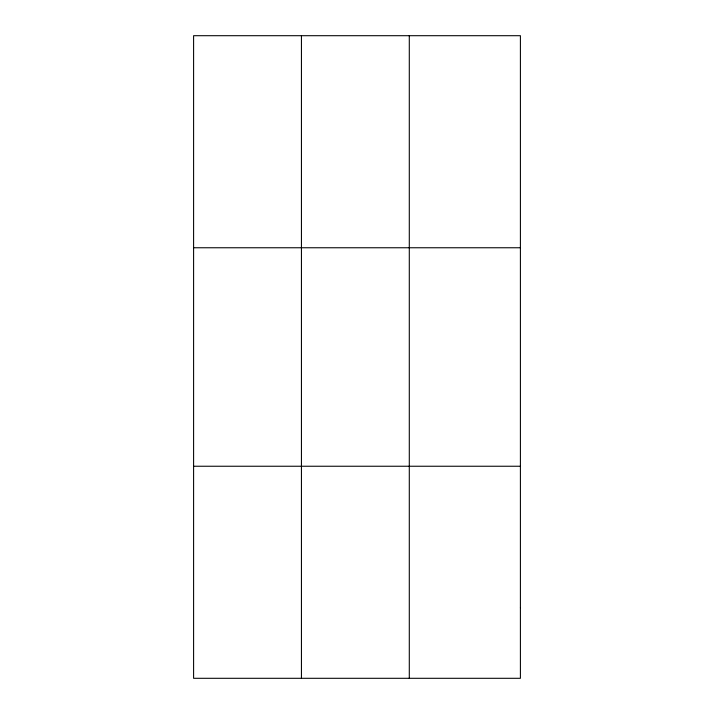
<?xml version="1.0" encoding="UTF-8"?>
<svg xmlns="http://www.w3.org/2000/svg" width="714" height="714" viewBox="0 0 714 714"><rect width="100%" height="100%" fill="white"/><g stroke="black" fill="none" stroke-linecap="round" stroke-linejoin="round"><path stroke-width="1.07" d="M301.442 678.3L301.442 35.7M409.292 678.3L409.292 35.7M193.592 247.758L520.408 247.758M193.592 466.242L520.408 466.242M520.408 607.614L520.408 678.3L193.592 678.3L193.592 35.7L520.408 35.7L520.408 607.614"/></g></svg>
